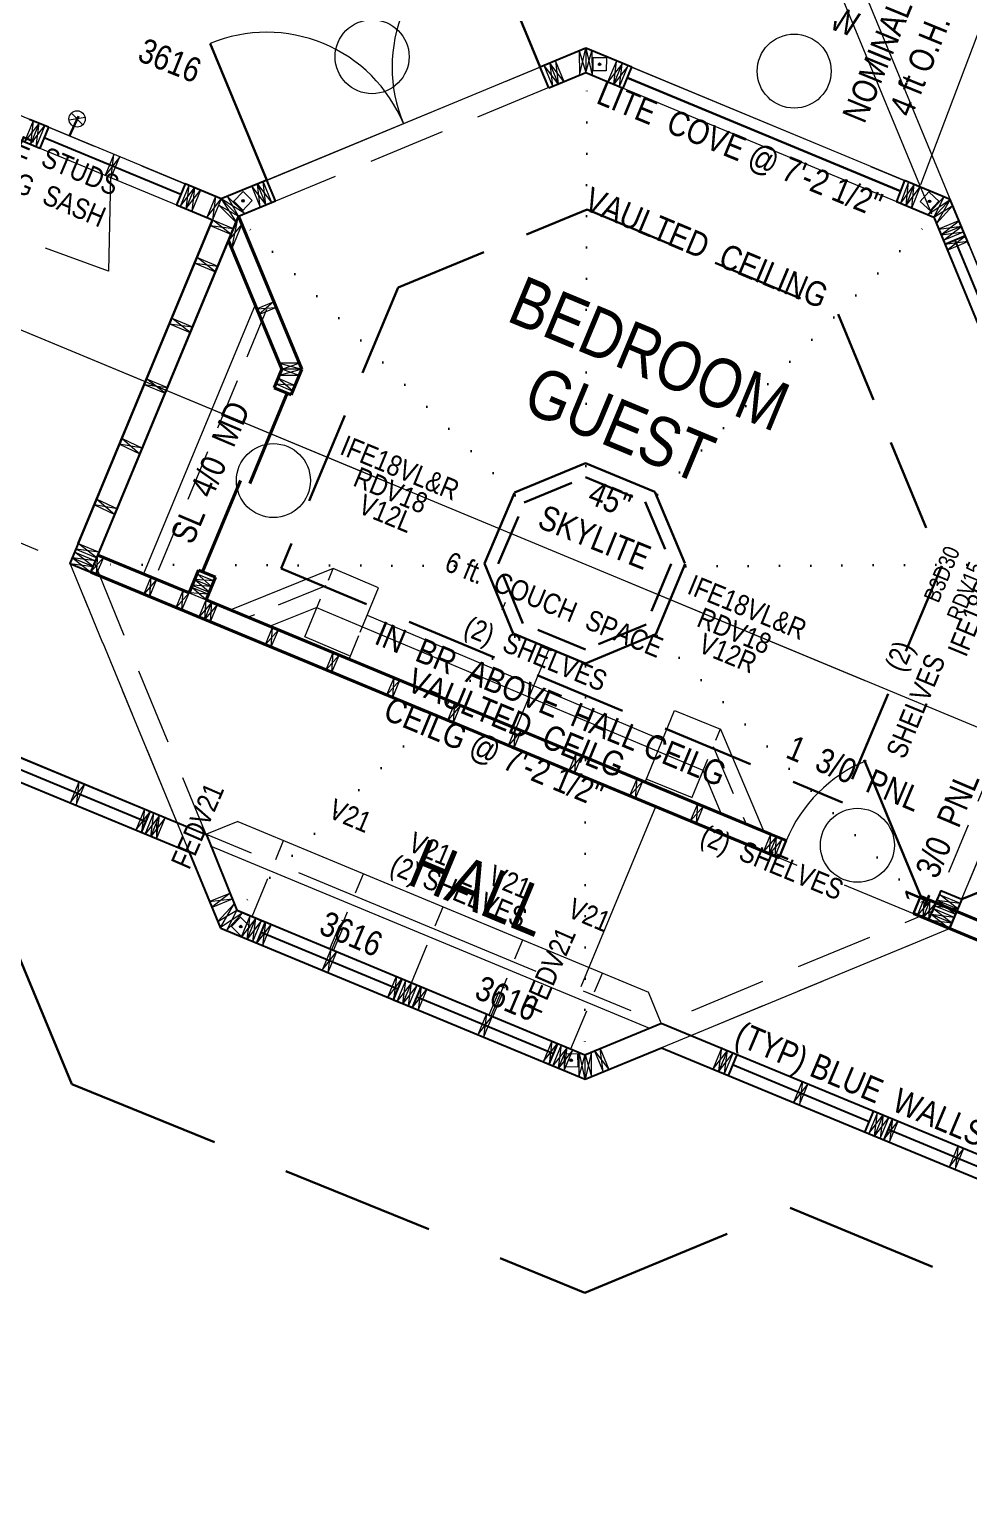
# Model space of a CAD drawing. Header units: inches. Extents: x 279 to 11006, y 233 to 7807.
# Drawn here: x 3274.2 to 3502.7, y 1687.2 to 2046.5 of the extents above; entities that cross this region are included whole.
import ezdxf

# ---------------------------------------------------------------- set-up
doc = ezdxf.new("R2010")
doc.units = ezdxf.units.IN
doc.header["$MEASUREMENT"] = 0
for name, pattern in [('ACAD_ISO07W100', [3, 0, -3]), ('CENTER', [2, 1.25, -0.25, 0.25, -0.25]), ('HIDDEN', [0.375, 0.25, -0.125])]:
    doc.linetypes.add(name, pattern=pattern)
for name, color, linetype, lineweight in [('BALCONY', 7, 'Continuous', 9), ('BUILT-INS', 6, 'Continuous', 9), ('DOORS', 7, 'Continuous', 30), ('FOUNDATION', 7, 'HIDDEN', 20), ('GRID', 1, 'CENTER', 20), ('INT WALLS', 7, 'Continuous', 40), ('LAYOUT', 6, 'Continuous', 9), ('LITE COVE', 7, 'HIDDEN', 30), ('MILLWORK', 7, 'Continuous', 20), ('PLUMBING', 7, 'Continuous', 20), ('ROOF BEAMS', 3, 'HIDDEN', 30), ('ROOFLINE', 7, 'HIDDEN', 30), ('SKYLITES', 3, 'Continuous', 30), ('WALL FRAMING', 7, 'Continuous', 30), ('WINDOWS', 5, 'Continuous', 30)]:
    doc.layers.add(name, color=color, linetype=linetype, lineweight=lineweight)
for name, color, linetype in [('LLPLUMBING', 102, 'Continuous'), ('TEXT', 250, 'Continuous'), ('WALLS', 5, 'Continuous')]:
    doc.layers.add(name, color=color, linetype=linetype)
doc.styles.add('ARCHENTLTD', font='technical.ttf', dxfattribs={"height": 0.1875})
doc.dimstyles.new('ARCHENTLTD', dxfattribs={"dimscale": 0.05, "dimtxt": 0.1875, "dimasz": 3, "dimexe": 9, "dimexo": 1, "dimgap": 2.5, "dimtad": 0, "dimdec": 1, "dimzin": 1, "dimdsep": 46, "dimlunit": 4, "dimtxsty": 'ARCHENTLTD', "dimblk": 'ARCHTICK', "dimcen": 6, "dimclrd": 256, "dimclre": 256, "dimclrt": 256, "dimaunit": 1, "dimadec": 0, "dimazin": 0, "dimtfac": 1, "dimtdec": 1, "dimtofl": 0, "dimtmove": 1, "dimatfit": 3, "dimldrblk": 'ARCHTICK', "dimfxl": 1, "dimfrac": 2, "dimtolj": 1, "dimtzin": 0, "dimlwd": 9, "dimlwe": 9, "dimarcsym": 0})

# ---------------------------------------------------------------- blocks, each defined once
blk = doc.blocks.new('_ArchTick')
at = {"color": 0, "linetype": 'ByBlock', "const_width": 0.15}
blk.add_lwpolyline([(-0.5, -0.5), (0.5, 0.5)], dxfattribs=at)

msp = doc.modelspace()

# ---------------------------------------------------------------- hatches: boundary and pattern name
at = {"layer": 'WALL FRAMING', "lineweight": 9, "ltscale": 150}
for points in [[(3412.59, 2038.06, 1), (3413.21, 2038.06, 1)], [(3325.82, 2004.83, 1), (3326.44, 2004.83, 1)], [(3492.87, 2004.71, 1), (3493.49, 2004.71, 1)], [(3325.27, 1828.25, 1), (3325.89, 1828.25, 1)], [(3405.69, 1795.73, 1), (3406.32, 1795.73, 1)]]:
    msp.add_hatch(color=256, dxfattribs=at).paths.add_polyline_path(points)

# ---------------------------------------------------------------- linework, layer by layer
at = {"layer": 'BALCONY', "color": 3, "linetype": 'ByBlock', "lineweight": 20, "ltscale": 50}
msp.add_line((3498.84, 2003.67), (3449.68, 2122.76), dxfattribs=at)
at = {"layer": 'BALCONY', "lineweight": 20, "ltscale": 50}
msp.add_line((3493.75, 2001.58), (3445.47, 2118.55), dxfattribs=at)
at = {"layer": 'BUILT-INS', "linetype": 'Continuous', "lineweight": 9, "ltscale": 0.75}
for p, q in [((3348.08, 1915.34), (3323.15, 1905.29)), ((3359.11, 1910.66), (3348.06, 1915.35)), ((3344.06, 1905.87), (3332.74, 1901.31)), ((3356.36, 1904.03), (3428.18, 1873.59)), ((3431.17, 1880.81), (3442.29, 1876.31)), ((3442.29, 1876.31), (3452.87, 1851.41)), ((3438.08, 1866.14), (3442.51, 1855.71))]:
    msp.add_line(p, q, dxfattribs=at)
at = {"layer": 'BUILT-INS', "linetype": 'HIDDEN', "lineweight": 9, "ltscale": 40}
for p, q in [((3341.17, 1898.72), (3348.06, 1915.35)), ((3435.43, 1859.75), (3442.32, 1876.38)), ((3328.36, 1830.69), (3336.02, 1849.16)), ((3347.75, 1822.64), (3355.42, 1841.11)), ((3367.15, 1814.59), (3374.82, 1833.06)), ((3386.54, 1806.54), (3394.21, 1825.01)), ((3405.94, 1798.49), (3413.61, 1816.96))]:
    msp.add_line(p, q, dxfattribs=at)
at = {"layer": 'BUILT-INS', "linetype": 'HIDDEN', "lineweight": 9, "ltscale": 50}
for p, q in [((3346.32, 1911.14), (3327.41, 1903.52)), ((3440.55, 1872.1), (3448.58, 1853.19))]:
    msp.add_line(p, q, dxfattribs=at)
at = {"layer": 'BUILT-INS', "linetype": 'Continuous', "lineweight": 9, "ltscale": 25}
for p, q in [((3354.64, 1899.88), (3359.11, 1910.66)), ((3426.41, 1869.32), (3431.17, 1880.81))]:
    msp.add_line(p, q, dxfattribs=at)
at = {"layer": 'BUILT-INS', "linetype": 'Continuous', "lineweight": 9, "ltscale": 5}
msp.add_line((3438.11, 1866.21), (3344.11, 1905.81), dxfattribs=at)
at = {"layer": 'BUILT-INS', "linetype": 'HIDDEN', "lineweight": 20, "ltscale": 50}
for p, q in [((3352.07, 1894.09), (3341.17, 1898.72)), ((3424.42, 1864.12), (3435.4, 1859.68))]:
    msp.add_line(p, q, dxfattribs=at)
at = {"layer": 'BUILT-INS', "linetype": 'HIDDEN', "lineweight": 9, "ltscale": 25}
for p, q in [((3351.93, 1893.34), (3354.64, 1899.88)), ((3423.96, 1863.41), (3426.41, 1869.32)), ((3347.24, 1822.84), (3350.16, 1829.75)), ((3348.16, 1822.45), (3351.08, 1829.36)), ((3351.08, 1829.36), (3350.16, 1829.75)), ((3386.04, 1806.76), (3388.96, 1813.67)), ((3386.96, 1806.37), (3389.88, 1813.28)), ((3389.88, 1813.28), (3388.96, 1813.67))]:
    msp.add_line(p, q, dxfattribs=at)
at = {"layer": 'BUILT-INS', "lineweight": 20, "ltscale": 75}
for p, q in [((3324.85, 1853.8), (3317.25, 1850.7)), ((3427.91, 1804.76), (3424.77, 1812.33))]:
    msp.add_line(p, q, dxfattribs=at)
at = {"layer": 'BUILT-INS', "lineweight": 20, "ltscale": 50}
for p, q in [((3324.85, 1853.8), (3424.77, 1812.33)), ((3318.12, 1847.93), (3425.01, 1803.57))]:
    msp.add_line(p, q, dxfattribs=at)
at = {"layer": 'DOORS', "ltscale": 75}
for p, q in [((3398.41, 2037.39), (3384.66, 2070.66)), ((3318.17, 2043.15), (3331.92, 2009.88))]:
    msp.add_line(p, q, dxfattribs=at)
at = {"layer": 'DOORS', "lineweight": 20, "ltscale": 75}
msp.add_line((3398.41, 2037.39), (3331.96, 2009.79), dxfattribs=at)
at = {"layer": 'DOORS', "ltscale": 50}
for p, q in [((3491.07, 1835.54), (3477.32, 1868.81)), ((3501.04, 1834.9), (3534.31, 1848.64))]:
    msp.add_line(p, q, dxfattribs=at)
at = {"layer": 'DOORS', "color": 7, "linetype": 'Continuous', "lineweight": 20, "ltscale": 7.5}
for centre in [(3357.55, 2039.9), (3460.25, 2036.39), (3333.53, 1936.77), (3475.64, 1848.03)]:
    msp.add_circle(centre, 9, dxfattribs=at)
at = {"layer": 'DOORS', "lineweight": 9, "ltscale": 75}
for centre, radius, start, end in [((3398.41, 2037.39), 36, 112.4591, 202.4886), ((3331.91, 2009.89), 35.96, 22.4406, 112.4589), ((3491.53, 1835.34), 36, 112.4446, 157.4482)]:
    msp.add_arc(centre, radius, start, end, dxfattribs=at)
at = {"layer": 'GRID', "ltscale": 50}
for p, q in [((3232.16, 2042.1), (3320.83, 2005.3)), ((3320.83, 2005.3), (3409.55, 2041.97)), ((3409.55, 2041.97), (3498.22, 2005.17)), ((3284.03, 1916.62), (3320.83, 2005.28)), ((3534.89, 1916.45), (3498.22, 2005.17)), ((3195.37, 1953.42), (3498.07, 1827.78)), ((3283.74, 1916.39), (3283.74, 1916.39)), ((3320.71, 1827.9), (3284.03, 1916.62)), ((3498.07, 1827.78), (3534.89, 1916.45)), ((3247.31, 1879.74), (3497.79, 1775.75)), ((3408.46, 1813.68), (3426.62, 1857.44)), ((3320.71, 1827.9), (3409.37, 1791.11)), ((3409.37, 1791.11), (3498.07, 1827.78))]:
    msp.add_line(p, q, dxfattribs=at)
at = {"layer": 'INT WALLS', "color": 7, "ltscale": 50}
for p, q in [((3340.45, 1963.85), (3325.05, 2001.09)), ((3335.58, 1963.85), (3322.61, 1995.22)), ((3333.71, 1959.34), (3335.58, 1963.85)), ((3337.86, 1957.61), (3340.45, 1963.85)), ((3327.79, 1936.03), (3336.91, 1958.01)), ((3316.3, 1914.59), (3325.5, 1936.75)), ((3313.01, 1909.46), (3315.31, 1915.01)), ((3317.16, 1907.74), (3319.46, 1913.28))]:
    msp.add_line(p, q, dxfattribs=at)
at = {"layer": 'INT WALLS', "ltscale": 75}
for p, q in [((3337.86, 1957.61), (3333.71, 1959.34)), ((3289.11, 1914.51), (3456.57, 1845.01)), ((3319.46, 1913.28), (3315.31, 1915.01)), ((3489.31, 1831.42), (3536.86, 1811.68))]:
    msp.add_line(p, q, dxfattribs=at)
at = {"layer": 'INT WALLS', "ltscale": 50}
for p, q in [((3290.84, 1918.66), (3313.01, 1909.46)), ((3317.16, 1907.74), (3454.51, 1850.73)), ((3454.51, 1850.73), (3458.29, 1849.16)), ((3491.08, 1835.56), (3538.58, 1815.84))]:
    msp.add_line(p, q, dxfattribs=at)
at = {"layer": 'LAYOUT', "color": 6, "linetype": 'CENTER', "lineweight": 5, "ltscale": 250}
for p, q in [((1688.03, 2631.06), (3956.97, 1689.05)), ((3241.82, 1985.96), (4783.42, 1345.93))]:
    msp.add_line(p, q, dxfattribs=at)
at = {"layer": 'LITE COVE', "color": 7, "linetype": 'ACAD_ISO07W100', "lineweight": 30, "ltscale": 2.5}
for p, q in [((3409.58, 1940.28), (3409.82, 2035.91)), ((3392.34, 1933.17), (3324.95, 2000.84)), ((3427, 1933.33), (3494.26, 2000.86)), ((3385.18, 1915.96), (3289.86, 1916.33)), ((3433.89, 1915.88), (3528.94, 1916.46)), ((3392.29, 1898.73), (3324.6, 1832.25)), ((3426.9, 1899), (3493.74, 1831.68)), ((3409.5, 1891.57), (3409.32, 1796.83))]:
    msp.add_line(p, q, dxfattribs=at)
at = {"layer": 'LLPLUMBING', "color": 5, "linetype": 'Continuous', "lineweight": 9, "ltscale": 175}
msp.add_line((3389.23, 1905.36), (3389.98, 1907.21), dxfattribs=at)
at = {"layer": 'MILLWORK', "linetype": 'Continuous', "lineweight": 9, "ltscale": 75}
msp.add_line((3329.09, 1979.53), (3301.92, 1914.06), dxfattribs=at)
at = {"layer": 'MILLWORK', "linetype": 'HIDDEN', "lineweight": 9, "ltscale": 50}
msp.add_line((3331.87, 1978.38), (3304.69, 1912.91), dxfattribs=at)
at = {"layer": 'PLUMBING', "color": 5, "linetype": 'Continuous', "lineweight": 9, "ltscale": 25}
for p, q in [((3287.72, 2025.07), (3283.81, 2024.45)), ((3287.16, 2023.36), (3284.37, 2026.16))]:
    msp.add_line(p, q, dxfattribs=at)
at = {"layer": 'PLUMBING', "color": 5, "lineweight": 30, "ltscale": 50}
msp.add_line((3286.07, 2025.43), (3283.88, 2020.63), dxfattribs=at)
at = {"layer": 'PLUMBING', "color": 5, "lineweight": 20, "ltscale": 150}
msp.add_circle((3285.76, 2024.76), 1.98, dxfattribs=at)
at = {"layer": 'ROOF BEAMS', "lineweight": 20, "ltscale": 75}
for p, q in [((3400.54, 2032.37), (3334.05, 2004.75)), ((3320.71, 1827.9), (3284.06, 1916.61)), ((3290.04, 1916.53), (3324.69, 1832.21)), ((3409.32, 1797.04), (3493.87, 1831.99)), ((3409.37, 1791.11), (3498.08, 1827.78))]:
    msp.add_line(p, q, dxfattribs=at)
at = {"layer": 'ROOF BEAMS', "ltscale": 50}
for p, q in [((3394.57, 1931.45), (3409.47, 1937.61)), ((3409.47, 1937.61), (3423.98, 1931.59)), ((3388.26, 1916.54), (3394.57, 1931.45)), ((3423.98, 1931.59), (3430.34, 1916.51)), ((3394.25, 1901.98), (3388.26, 1916.54)), ((3430.34, 1916.51), (3424.23, 1901.78)), ((3409.45, 1895.67), (3394.25, 1901.98)), ((3424.23, 1901.78), (3409.45, 1895.67))]:
    msp.add_line(p, q, dxfattribs=at)
at = {"layer": 'ROOF BEAMS', "lineweight": 20, "ltscale": 50}
for p, q in [((3509.76, 1870.25), (3495.27, 1835.35)), ((3514.84, 1868.14), (3500.35, 1833.24))]:
    msp.add_line(p, q, dxfattribs=at)
at = {"layer": 'ROOFLINE', "ltscale": 90}
for p, q in [((3363.9, 1983.77), (3409.87, 2002.7)), ((3409.87, 2002.7), (3470.95, 1977.25)), ((3363.9, 1983.77), (3335.4, 1915.37)), ((3470.95, 1977.25), (3496.18, 1915.99)), ((3335.4, 1915.37), (3471.99, 1858.47)), ((3496.18, 1915.99), (3471.99, 1858.47))]:
    msp.add_line(p, q, dxfattribs=at)
at = {"layer": 'ROOFLINE', "linetype": 'HIDDEN', "ltscale": 150}
for p, q in [((3284.47, 1789.9), (3263.3, 1841)), ((3284.47, 1789.9), (3409.34, 1739.16)), ((3409.34, 1739.16), (3459.25, 1759.84)), ((3459.25, 1759.84), (3602.65, 1700.45))]:
    msp.add_line(p, q, dxfattribs=at)
at = {"layer": 'SKYLITES', "linetype": 'HIDDEN', "ltscale": 75}
for p, q in [((3392.2, 1933.84), (3409.47, 1941)), ((3409.47, 1941), (3426.36, 1933.99)), ((3384.87, 1916.56), (3392.2, 1933.84)), ((3426.36, 1933.99), (3433.73, 1916.52)), ((3391.85, 1899.59), (3384.87, 1916.56)), ((3433.73, 1916.52), (3426.62, 1899.39)), ((3409.45, 1892.28), (3391.85, 1899.59)), ((3426.62, 1899.39), (3409.45, 1892.28))]:
    msp.add_line(p, q, dxfattribs=at)
at = {"layer": 'WALL FRAMING', "lineweight": 20, "ltscale": 150}
for p, q in [((3407.97, 2041.3), (3408.02, 2035.39)), ((3409.55, 2041.98), (3409.54, 2036.02)), ((3411.04, 2041.35), (3411.06, 2035.39)), ((3325.06, 2001.1), (3320.83, 2005.3)), ((3326.57, 2001.72), (3322.33, 2005.92)), ((3496.7, 2005.8), (3492.74, 2001.49)), ((3498.23, 2005.19), (3494.26, 2000.86)), ((3324.45, 1999.59), (3320.22, 2003.79)), ((3498.84, 2003.67), (3494.89, 1999.33)), ((3407.9, 1791.82), (3407.9, 1797.77)), ((3409.37, 1791.11), (3409.4, 1797.15)), ((3410.93, 1791.75), (3410.9, 1797.77))]:
    msp.add_line(p, q, dxfattribs=at)
at = {"layer": 'WALL FRAMING', "lineweight": 9, "ltscale": 150}
for p, q in [((3407.97, 2041.3), (3409.54, 2036.02)), ((3408.02, 2035.39), (3409.55, 2041.98)), ((3409.54, 2036.02), (3411.04, 2041.35)), ((3409.55, 2041.98), (3411.06, 2035.39)), ((3399.38, 2037.77), (3400.77, 2038.34)), ((3402.85, 2033.33), (3399.38, 2037.77)), ((3404.24, 2033.9), (3400.77, 2038.35)), ((3400.77, 2038.34), (3401.47, 2032.75)), ((3402.15, 2038.92), (3402.85, 2033.33)), ((3418.39, 2038.16), (3414.95, 2033.78)), ((3416.33, 2033.2), (3417.01, 2038.74)), ((3419.78, 2037.59), (3416.33, 2033.2)), ((3417.72, 2032.63), (3418.39, 2038.16)), ((3416.33, 2033.2), (3417.72, 2032.63)), ((3276.49, 2023.7), (3273, 2019.2)), ((3275.11, 2024.28), (3274.39, 2018.62)), ((3274.39, 2018.62), (3277.88, 2023.13)), ((3275.77, 2018.05), (3276.49, 2023.7)), ((3294.01, 2010.48), (3294.73, 2016.13)), ((3296.12, 2015.55), (3292.64, 2011.08)), ((3331.02, 2009.44), (3329.63, 2008.87)), ((3329.63, 2008.87), (3333.1, 2004.42)), ((3330.33, 2003.28), (3329.63, 2008.87)), ((3331.72, 2003.85), (3331.02, 2009.44)), ((3489.45, 2008.81), (3486.1, 2004.28)), ((3487.5, 2003.74), (3488.07, 2009.39)), ((3488.07, 2009.39), (3489.45, 2008.81)), ((3488.9, 2003.2), (3489.47, 2008.85)), ((3310.87, 2003.48), (3314.36, 2007.98)), ((3312.98, 2008.56), (3312.25, 2002.9)), ((3312.25, 2002.9), (3315.75, 2007.41)), ((3314.36, 2007.98), (3312.98, 2008.56)), ((3314.36, 2007.98), (3313.64, 2002.33)), ((3317.32, 2000.8), (3320.81, 2005.31)), ((3319.43, 2005.88), (3318.7, 2000.23)), ((3326.57, 2001.72), (3320.83, 2005.3)), ((3320.83, 2005.3), (3324.43, 1999.61)), ((3325.06, 2001.1), (3322.33, 2005.92)), ((3328.25, 2008.3), (3331.72, 2003.85)), ((3490.85, 2008.27), (3487.5, 2003.74)), ((3492.74, 2001.49), (3498.23, 2005.19)), ((3496.7, 2005.8), (3494.26, 2000.86)), ((3498.23, 2005.19), (3494.89, 1999.34)), ((3320.22, 2003.79), (3325.06, 2001.1)), ((3494.26, 2000.86), (3498.84, 2003.67)), ((3318.14, 1998.84), (3323.78, 1998.12)), ((3323.21, 1996.74), (3318.71, 2000.23)), ((3495.36, 1997.94), (3501.02, 1998.65)), ((3495.94, 1996.55), (3500.45, 2000.04)), ((3496.51, 1995.17), (3501.02, 1998.65)), ((3495.94, 1996.55), (3501.59, 1997.27)), ((3502.52, 1994.95), (3496.89, 1994.24)), ((3497.44, 1992.85), (3501.95, 1996.33)), ((3319.44, 1987.57), (3314.95, 1991.06)), ((3314.37, 1989.68), (3320.01, 1988.96)), ((3333.58, 1980.28), (3329.99, 1977.18)), ((3329.42, 1978.57), (3334.15, 1978.9)), ((3308.23, 1974.9), (3313.88, 1974.18)), ((3313.3, 1972.8), (3308.81, 1976.29)), ((3302.1, 1960.13), (3307.74, 1959.41)), ((3307.17, 1958.02), (3302.67, 1961.51)), ((3338.82, 1959.92), (3334.1, 1960.26)), ((3338.25, 1958.54), (3334.68, 1961.64)), ((3301.69, 1944.63), (3296.09, 1945.62)), ((3296.73, 1946.98), (3301.05, 1943.27)), ((3295.57, 1929.86), (3289.96, 1930.86)), ((3290.6, 1932.22), (3294.92, 1928.51)), ((3289.69, 1915.89), (3285.18, 1919.39)), ((3291.13, 1919.36), (3285.47, 1920.08)), ((3290.54, 1917.98), (3286.05, 1921.47)), ((3284.03, 1916.62), (3289.69, 1915.89)), ((3290.26, 1917.28), (3284.61, 1918)), ((3284.61, 1918), (3289.11, 1914.51)), ((3292.23, 1918.1), (3289.13, 1914.54)), ((3290.51, 1913.97), (3290.84, 1918.68)), ((3305.18, 1912.75), (3302.07, 1909.19)), ((3303.46, 1908.61), (3303.79, 1913.32)), ((3319.08, 1912.36), (3314.36, 1912.69)), ((3317.93, 1909.59), (3314.36, 1912.69)), ((3318.5, 1910.97), (3314.94, 1914.08)), ((3313, 1909.47), (3309.89, 1905.91)), ((3311.28, 1905.33), (3311.61, 1910.04)), ((3317.74, 1909.12), (3313.02, 1909.46)), ((3317.16, 1907.74), (3313.59, 1910.85)), ((3318.5, 1910.97), (3313.79, 1911.31)), ((3318.56, 1907.19), (3315.46, 1903.63)), ((3316.84, 1903.06), (3317.17, 1907.77)), ((3319.95, 1906.62), (3316.85, 1903.05)), ((3318.24, 1902.48), (3318.57, 1907.19)), ((3333.01, 1896.33), (3333.34, 1901.05)), ((3334.73, 1900.47), (3331.62, 1896.91)), ((3331.62, 1896.91), (3333.01, 1896.33)), ((3349.5, 1894.32), (3346.4, 1890.76)), ((3347.78, 1890.19), (3348.11, 1894.9)), ((3346.4, 1890.76), (3347.78, 1890.19)), ((3364.28, 1888.19), (3361.17, 1884.63)), ((3362.56, 1884.05), (3362.89, 1888.77)), ((3361.17, 1884.63), (3362.56, 1884.05)), ((3379.05, 1882.04), (3375.95, 1878.48)), ((3377.33, 1877.91), (3377.66, 1882.62)), ((3375.95, 1878.48), (3377.33, 1877.91)), ((3393.82, 1875.9), (3390.72, 1872.34)), ((3392.1, 1871.76), (3392.44, 1876.47)), ((3390.72, 1872.34), (3392.1, 1871.76)), ((3408.62, 1869.81), (3405.52, 1866.25)), ((3406.9, 1865.68), (3407.23, 1870.39)), ((3284.11, 1858.36), (3287.59, 1862.84)), ((3286.22, 1863.44), (3285.5, 1857.79)), ((3423.39, 1863.67), (3420.29, 1860.11)), ((3421.67, 1859.53), (3422.01, 1864.24)), ((3420.29, 1860.11), (3421.68, 1859.53)), ((3436.45, 1853.39), (3436.78, 1858.1)), ((3300.04, 1851.73), (3303.52, 1856.21)), ((3302.14, 1856.81), (3301.42, 1851.16)), ((3305.84, 1855.28), (3302.35, 1850.78)), ((3303.73, 1850.2), (3304.45, 1855.86)), ((3307.23, 1854.71), (3303.73, 1850.2)), ((3305.12, 1849.63), (3305.84, 1855.28)), ((3438.16, 1857.52), (3435.06, 1853.96)), ((3435.06, 1853.96), (3436.45, 1853.39)), ((3454.27, 1846.01), (3454.61, 1850.72)), ((3455.99, 1850.14), (3452.89, 1846.58)), ((3457.37, 1849.55), (3454.27, 1845.99)), ((3455.65, 1845.41), (3455.98, 1850.12)), ((3454.27, 1845.99), (3455.65, 1845.41)), ((3322.98, 1836.42), (3318.47, 1832.93)), ((3317.9, 1834.32), (3323.55, 1835.04)), ((3320.66, 1828.01), (3324.02, 1833.83)), ((3493.34, 1834.59), (3490.23, 1831.03)), ((3491.62, 1830.46), (3491.95, 1835.17)), ((3494.72, 1834.02), (3491.62, 1830.46)), ((3493.01, 1829.88), (3493.34, 1834.59)), ((3494.16, 1832.65), (3498.65, 1829.16)), ((3494.44, 1833.3), (3500.09, 1832.58)), ((3495.01, 1834.69), (3500.65, 1833.97)), ((3499.51, 1831.2), (3495.02, 1834.69)), ((3500.08, 1832.58), (3495.58, 1836.07)), ((3320.03, 1829.53), (3324.6, 1832.25)), ((3326.08, 1831.64), (3320.66, 1828.01)), ((3324.6, 1832.25), (3322.09, 1827.34)), ((3329.28, 1830.31), (3325.79, 1825.8)), ((3327.17, 1825.23), (3327.9, 1830.88)), ((3330.67, 1829.73), (3327.17, 1825.23)), ((3328.56, 1824.65), (3329.28, 1830.31)), ((3331.59, 1829.34), (3330.86, 1823.68)), ((3491.62, 1830.46), (3493.01, 1829.88)), ((3493.01, 1829.88), (3498.65, 1829.16)), ((3493.58, 1831.27), (3498.07, 1827.78)), ((3493.58, 1831.27), (3499.22, 1830.55)), ((3329.48, 1824.26), (3332.96, 1828.74)), ((3327.17, 1825.23), (3328.56, 1824.65)), ((3345.41, 1817.65), (3348.9, 1822.13)), ((3347.52, 1822.73), (3346.8, 1817.08)), ((3361.34, 1811.03), (3364.82, 1815.51)), ((3363.45, 1816.11), (3362.73, 1810.46)), ((3365.04, 1809.5), (3365.76, 1815.16)), ((3367.15, 1814.58), (3363.65, 1810.08)), ((3368.53, 1814.01), (3365.04, 1809.51)), ((3366.43, 1808.94), (3367.15, 1814.59)), ((3367.36, 1808.56), (3370.84, 1813.04)), ((3369.46, 1813.64), (3368.74, 1807.99)), ((3383.29, 1801.95), (3386.77, 1806.43)), ((3385.39, 1807.03), (3384.67, 1801.37)), ((3401.32, 1800.4), (3400.6, 1794.75)), ((3399.21, 1795.32), (3402.69, 1799.8)), ((3405.02, 1798.87), (3401.52, 1794.37)), ((3402.91, 1793.79), (3403.63, 1799.45)), ((3406.4, 1798.3), (3402.91, 1793.79)), ((3404.29, 1793.22), (3405.02, 1798.87)), ((3409.37, 1791.11), (3407.9, 1797.77)), ((3407.9, 1791.82), (3409.4, 1797.15)), ((3410.9, 1797.77), (3409.37, 1791.11)), ((3409.4, 1797.15), (3410.93, 1791.75)), ((3411.66, 1798.01), (3415.15, 1793.5)), ((3413.76, 1792.93), (3413.04, 1798.58)), ((3444.04, 1798.22), (3440.55, 1793.72)), ((3441.94, 1793.14), (3442.66, 1798.8)), ((3445.43, 1797.65), (3441.94, 1793.14)), ((3443.32, 1792.57), (3444.04, 1798.22)), ((3460.17, 1785.56), (3463.65, 1790.02)), ((3462.26, 1790.59), (3461.55, 1784.97)), ((3478.39, 1777.94), (3481.89, 1782.45)), ((3479.78, 1777.37), (3480.5, 1783.02)), ((3481.89, 1782.45), (3481.17, 1776.79)), ((3483.27, 1781.87), (3479.78, 1777.37)), ((3482.1, 1776.44), (3485.57, 1780.89)), ((3484.19, 1781.46), (3483.48, 1775.86)), ((3498.02, 1769.79), (3501.51, 1774.29)), ((3500.12, 1774.86), (3499.41, 1769.24))]:
    msp.add_line(p, q, dxfattribs=at)
at = {"layer": 'WALL FRAMING', "lineweight": 9, "ltscale": 75}
for p, q in [((3399.36, 2037.83), (3401.47, 2032.75)), ((3400.74, 2038.41), (3402.85, 2033.33)), ((3402.13, 2038.98), (3404.24, 2033.9)), ((3329.63, 2008.87), (3331.72, 2003.85)), ((3331.02, 2009.44), (3333.1, 2004.42)), ((3488.08, 2009.41), (3486.1, 2004.28)), ((3489.48, 2008.87), (3487.5, 2003.74)), ((3328.25, 2008.3), (3330.33, 2003.27)), ((3490.88, 2008.33), (3488.9, 2003.2))]:
    msp.add_line(p, q, dxfattribs=at)
at = {"layer": 'WALL FRAMING', "color": 9, "linetype": 'Continuous', "lineweight": 5, "ltscale": 150}
for p, q in [((3414.57, 2039.63), (3411.05, 2039.61)), ((3411.26, 2039.61), (3411.28, 2036.49)), ((3414.57, 2039.63), (3414.54, 2036.5)), ((3414.54, 2036.5), (3411.06, 2036.49)), ((3326.17, 2007.12), (3323.7, 2004.55)), ((3326.17, 2007.12), (3328.39, 2004.92)), ((3493.01, 2007), (3490.92, 2004.68)), ((3493.01, 2007), (3495.6, 2004.6)), ((3323.87, 2004.73), (3326.13, 2002.57)), ((3328.39, 2004.92), (3325.92, 2002.35)), ((3490.92, 2004.68), (3493.48, 2002.31)), ((3495.44, 2004.75), (3493.31, 2002.46)), ((3305.18, 1850.55), (3305.16, 1853.67)), ((3323.32, 1828.3), (3325.53, 1830.51)), ((3327.84, 1828.2), (3325.32, 1830.71)), ((3325.66, 1825.95), (3323.14, 1828.47)), ((3325.66, 1825.95), (3327.84, 1828.2)), ((3404.34, 1797.26), (3407.9, 1797.34)), ((3404.36, 1794.14), (3404.34, 1797.26)), ((3407.67, 1794.2), (3407.6, 1797.33)), ((3404.36, 1794.14), (3407.92, 1794.21))]:
    msp.add_line(p, q, dxfattribs=at)
at = {"layer": 'WALL FRAMING', "lineweight": 9, "ltscale": 50}
for p, q in [((3414.95, 2033.78), (3417.01, 2038.74)), ((3416.33, 2033.2), (3418.39, 2038.16)), ((3417.72, 2032.63), (3419.78, 2037.59)), ((3325.87, 1999.12), (3322.61, 1995.22)), ((3323.43, 1993.25), (3324.95, 2000.84)), ((3322.61, 1995.22), (3323.43, 1993.25)), ((3334.96, 1965.35), (3340.45, 1963.85)), ((3340.45, 1963.85), (3334.96, 1962.35)), ((3335.58, 1963.85), (3339.83, 1965.35)), ((3339.83, 1962.35), (3335.58, 1963.85))]:
    msp.add_line(p, q, dxfattribs=at)
at = {"layer": 'WALL FRAMING', "lineweight": 20, "ltscale": 75}
for p, q in [((3275.11, 2024.28), (3273, 2019.2)), ((3276.49, 2023.7), (3274.39, 2018.62)), ((3277.88, 2023.13), (3275.77, 2018.05)), ((3312.98, 2008.56), (3310.87, 2003.48)), ((3314.36, 2007.98), (3312.25, 2002.9)), ((3315.75, 2007.41), (3313.64, 2002.33)), ((3319.43, 2005.88), (3317.32, 2000.8)), ((3320.81, 2005.31), (3318.7, 2000.23)), ((3500.45, 2000.04), (3495.36, 1997.94)), ((3501.02, 1998.65), (3495.94, 1996.55)), ((3501.59, 1997.27), (3496.51, 1995.17)), ((3329.42, 1978.57), (3333.58, 1980.28)), ((3329.99, 1977.18), (3334.15, 1978.9)), ((3334.09, 1960.27), (3338.25, 1958.54)), ((3334.67, 1961.65), (3338.82, 1959.92)), ((3289.13, 1914.54), (3290.84, 1918.68)), ((3290.51, 1913.97), (3292.23, 1918.1)), ((3302.07, 1909.19), (3303.79, 1913.32)), ((3303.46, 1908.61), (3305.18, 1912.75)), ((3314.35, 1912.7), (3318.5, 1910.97)), ((3314.92, 1914.08), (3319.08, 1912.36)), ((3309.89, 1905.91), (3311.61, 1910.04)), ((3311.28, 1905.33), (3313, 1909.47)), ((3313.01, 1909.47), (3317.16, 1907.74)), ((3313.58, 1910.85), (3317.74, 1909.12)), ((3313.77, 1911.31), (3317.93, 1909.59)), ((3315.46, 1903.63), (3317.17, 1907.77)), ((3316.84, 1903.06), (3318.56, 1907.19)), ((3316.85, 1903.05), (3318.57, 1907.19)), ((3318.24, 1902.48), (3319.95, 1906.62)), ((3331.62, 1896.91), (3333.34, 1901.05)), ((3333.01, 1896.33), (3334.73, 1900.47)), ((3346.4, 1890.76), (3348.11, 1894.9)), ((3347.78, 1890.19), (3349.5, 1894.32)), ((3361.17, 1884.63), (3362.89, 1888.77)), ((3362.56, 1884.05), (3364.28, 1888.19)), ((3375.95, 1878.48), (3377.66, 1882.62)), ((3377.33, 1877.91), (3379.05, 1882.04)), ((3390.72, 1872.34), (3392.44, 1876.47)), ((3392.1, 1871.76), (3393.82, 1875.9)), ((3405.52, 1866.25), (3407.23, 1870.39)), ((3406.9, 1865.68), (3408.62, 1869.81)), ((3420.29, 1860.11), (3422.01, 1864.24)), ((3421.68, 1859.53), (3423.39, 1863.67)), ((3435.06, 1853.96), (3436.78, 1858.1)), ((3302.34, 1850.77), (3304.45, 1855.86)), ((3303.73, 1850.2), (3305.84, 1855.28)), ((3305.11, 1849.62), (3307.23, 1854.71)), ((3436.45, 1853.39), (3438.16, 1857.52)), ((3452.89, 1846.58), (3454.61, 1850.72)), ((3454.27, 1845.99), (3455.98, 1850.12)), ((3455.65, 1845.41), (3457.37, 1849.55)), ((3317.9, 1834.32), (3322.98, 1836.42)), ((3318.47, 1832.93), (3323.55, 1835.04)), ((3318.63, 1832.99), (3320.71, 1827.9)), ((3490.23, 1831.03), (3491.95, 1835.17)), ((3491.62, 1830.46), (3493.34, 1834.59)), ((3493.01, 1829.88), (3494.72, 1834.02)), ((3325.79, 1825.79), (3327.9, 1830.88)), ((3327.17, 1825.22), (3329.28, 1830.31)), ((3328.56, 1824.64), (3330.67, 1829.73)), ((3363.65, 1810.08), (3365.76, 1815.16)), ((3365.04, 1809.5), (3367.15, 1814.59)), ((3366.42, 1808.93), (3368.54, 1814.01)), ((3401.52, 1794.36), (3403.63, 1799.45)), ((3402.91, 1793.79), (3405.02, 1798.87)), ((3404.29, 1793.21), (3406.4, 1798.3)), ((3411.66, 1798.01), (3413.76, 1792.93)), ((3413.04, 1798.58), (3415.15, 1793.5)), ((3442.66, 1798.8), (3440.55, 1793.72)), ((3444.04, 1798.22), (3441.94, 1793.14)), ((3445.43, 1797.65), (3443.32, 1792.57)), ((3409.37, 1791.11), (3414.45, 1793.22)), ((3480.5, 1783.02), (3478.39, 1777.94)), ((3481.89, 1782.45), (3479.78, 1777.37)), ((3483.27, 1781.87), (3481.17, 1776.79))]:
    msp.add_line(p, q, dxfattribs=at)
at = {"layer": 'WALL FRAMING', "linetype": 'HIDDEN', "lineweight": 20, "ltscale": 25}
for p, q in [((3276.71, 2017.69), (3278.81, 2022.77)), ((3292.64, 2011.08), (3294.74, 2016.15)), ((3294.02, 2010.5), (3296.13, 2015.58)), ((3309.96, 2003.89), (3312.06, 2008.97)), ((3497.46, 1992.86), (3502.54, 1994.96)), ((3286.21, 1863.41), (3284.1, 1858.34)), ((3287.59, 1862.84), (3285.49, 1857.76)), ((3302.13, 1856.79), (3300.03, 1851.71)), ((3332.96, 1828.74), (3330.85, 1823.66)), ((3347.51, 1822.71), (3345.4, 1817.63)), ((3348.9, 1822.13), (3346.79, 1817.05)), ((3363.44, 1816.09), (3361.33, 1811.01)), ((3370.84, 1813.04), (3368.73, 1807.96)), ((3385.38, 1807), (3383.28, 1801.92)), ((3386.77, 1806.43), (3384.66, 1801.35)), ((3401.31, 1800.38), (3399.2, 1795.3)), ((3460.17, 1785.56), (3462.27, 1790.62)), ((3461.55, 1784.97), (3463.66, 1790.04)), ((3483.48, 1775.86), (3485.58, 1780.91)), ((3498.03, 1769.81), (3500.13, 1774.89)), ((3499.41, 1769.24), (3501.52, 1774.31))]:
    msp.add_line(p, q, dxfattribs=at)
at = {"layer": 'WALL FRAMING', "color": 7, "lineweight": 20, "ltscale": 75}
for p, q in [((3318.13, 1998.84), (3323.2, 1996.74)), ((3318.7, 2000.23), (3323.77, 1998.12)), ((3314.94, 1991.07), (3320.01, 1988.96)), ((3314.37, 1989.68), (3319.44, 1987.57)), ((3308.23, 1974.9), (3313.3, 1972.8)), ((3308.8, 1976.29), (3313.87, 1974.18)), ((3302.1, 1960.13), (3307.17, 1958.02)), ((3302.66, 1961.51), (3307.74, 1959.41)), ((3296.08, 1945.63), (3301.04, 1943.27)), ((3296.73, 1946.98), (3301.69, 1944.63)), ((3289.96, 1930.87), (3294.92, 1928.51)), ((3290.6, 1932.22), (3295.57, 1929.86)), ((3494.16, 1832.65), (3499.22, 1830.55)), ((3494.45, 1833.34), (3499.52, 1831.24)), ((3495, 1834.69), (3500.08, 1832.59)), ((3495.57, 1836.08), (3500.65, 1833.97)), ((3493.58, 1831.27), (3498.65, 1829.16))]:
    msp.add_line(p, q, dxfattribs=at)
at = {"layer": 'WALL FRAMING', "color": 7, "lineweight": 20, "ltscale": 50}
msp.add_line((3325.87, 1999.12), (3323.43, 1993.25), dxfattribs=at)
at = {"layer": 'WALL FRAMING', "lineweight": 20, "ltscale": 50}
for p, q in [((3339.83, 1965.35), (3334.96, 1965.35)), ((3339.83, 1962.35), (3334.96, 1962.35)), ((3340.45, 1963.85), (3335.58, 1963.85)), ((3340.45, 1963.85), (3335.58, 1963.85)), ((3411.66, 1798.01), (3413.04, 1798.58)), ((3413.76, 1792.93), (3415.14, 1793.5))]:
    msp.add_line(p, q, dxfattribs=at)
at = {"layer": 'WALL FRAMING', "linetype": 'Continuous', "lineweight": 20, "ltscale": 150}
for p, q in [((3320.03, 1829.53), (3324.02, 1833.83)), ((3322.09, 1827.34), (3326.21, 1831.77))]:
    msp.add_line(p, q, dxfattribs=at)
at = {"layer": 'WALL FRAMING', "color": 9, "linetype": 'Continuous', "lineweight": 5, "ltscale": 150}
for centre in [(3412.9, 2038.06), (3326.13, 2004.83), (3493.18, 2004.71), (3325.58, 1828.25), (3406, 1795.73)]:
    msp.add_circle(centre, 0.312, dxfattribs=at)
at = {"layer": 'WALLS', "color": 4, "ltscale": 75}
for p, q in [((3409.55, 2041.98), (3398.46, 2037.39)), ((3420.75, 2037.33), (3409.55, 2041.98)), ((3278.8, 2022.74), (3274.19, 2024.66)), ((3278.8, 2022.74), (3276.7, 2017.66)), ((3312.05, 2008.94), (3309.95, 2003.86)), ((3320.83, 2005.3), (3312.05, 2008.94)), ((3331.92, 2009.88), (3320.83, 2005.3)), ((3487.14, 2009.77), (3485.16, 2004.64)), ((3498.22, 2005.17), (3487.14, 2009.77)), ((3502.8, 1994.08), (3498.22, 2005.17)), ((3318.72, 2000.22), (3284.03, 1916.62)), ((3286.01, 1921.43), (3318.74, 2000.21)), ((3494.26, 2000.86), (3528.94, 1916.46)), ((3501.97, 1996.34), (3496.89, 1994.24)), ((3284.03, 1916.62), (3289.11, 1914.51)), ((3301.42, 1851.16), (3303.53, 1856.24)), ((3324.69, 1832.21), (3317.3, 1850.57)), ((3320.71, 1827.9), (3313.08, 1846.36)), ((3495.97, 1837), (3501.04, 1834.89)), ((3500.34, 1833.24), (3498.07, 1827.78)), ((3329.48, 1824.26), (3331.59, 1829.35)), ((3493.01, 1829.88), (3498.07, 1827.78)), ((3320.71, 1827.9), (3409.37, 1791.11)), ((3362.73, 1810.46), (3364.84, 1815.55)), ((3367.35, 1808.54), (3369.46, 1813.63)), ((3362.73, 1810.47), (3367.35, 1808.55)), ((3409.32, 1797.04), (3427.95, 1804.74)), ((3400.6, 1794.74), (3402.71, 1799.83)), ((3409.37, 1791.11), (3427.94, 1798.79)), ((3446.35, 1797.26), (3444.24, 1792.18)), ((3479.59, 1783.44), (3477.48, 1778.36)), ((3484.21, 1781.51), (3482.1, 1776.44))]:
    msp.add_line(p, q, dxfattribs=at)
at = {"layer": 'WALLS', "color": 4, "ltscale": 50}
for p, q in [((3400.56, 2032.31), (3398.46, 2037.39)), ((3400.57, 2032.31), (3409.54, 2036.02)), ((3409.54, 2036.02), (3418.64, 2032.25)), ((3418.64, 2032.25), (3420.7, 2037.2)), ((3272.08, 2019.58), (3276.7, 2017.66)), ((3334.02, 2004.8), (3331.94, 2009.83)), ((3309.95, 2003.86), (3318.74, 2000.21)), ((3325.05, 2001.09), (3334.03, 2004.81)), ((3485.16, 2004.64), (3494.26, 2000.86)), ((3289.11, 1914.51), (3325.05, 2001.09)), ((3325.06, 2001.1), (3289.86, 1916.33)), ((3124.93, 1924.28), (3313.08, 1846.36)), ((3221.23, 1890.36), (3317.3, 1850.57)), ((3495.97, 1837), (3493.74, 1831.68)), ((3493.01, 1829.88), (3494.73, 1834.04)), ((3494.73, 1834.04), (3495.27, 1835.35)), ((3501.03, 1834.9), (3498.82, 1829.57)), ((3324.6, 1832.25), (3331.59, 1829.35)), ((3324.69, 1832.21), (3409.32, 1797.09)), ((3498.09, 1827.77), (3499.81, 1831.93)), ((3364.84, 1815.55), (3369.46, 1813.63)), ((3427.91, 1804.76), (3644.38, 1715.1)), ((3427.94, 1798.79), (3645.22, 1708.8))]:
    msp.add_line(p, q, dxfattribs=at)
at = {"layer": 'WALLS', "color": 4, "lineweight": 20, "ltscale": 75}
for p, q in [((3487.14, 2009.77), (3420.75, 2037.33)), ((3312.05, 2008.94), (3278.8, 2022.74)), ((3515.73, 1963.07), (3501.98, 1996.34)), ((3497.88, 1992.05), (3504.72, 1975.4)), ((3329.48, 1824.27), (3362.73, 1810.47)), ((3367.35, 1808.55), (3400.6, 1794.75))]:
    msp.add_line(p, q, dxfattribs=at)
at = {"layer": 'WALLS', "color": 4, "lineweight": 20, "ltscale": 50}
for p, q in [((3418.64, 2032.25), (3485.16, 2004.64)), ((3276.7, 2017.66), (3309.95, 2003.86)), ((3496.89, 1994.24), (3510.65, 1960.97)), ((3331.59, 1829.35), (3364.84, 1815.55)), ((3369.46, 1813.63), (3402.71, 1799.83))]:
    msp.add_line(p, q, dxfattribs=at)
at = {"layer": 'WALLS', "color": 7, "lineweight": 20, "ltscale": 75}
for p, q in [((3285.18, 1919.39), (3290.26, 1917.28)), ((3285.47, 1920.08), (3290.55, 1917.97)), ((3286.05, 1921.47), (3291.13, 1919.36)), ((3284.61, 1918), (3289.69, 1915.89))]:
    msp.add_line(p, q, dxfattribs=at)
at = {"layer": 'WALLS', "lineweight": 9, "ltscale": 50}
for p, q in [((3305.17, 1912.73), (3303.78, 1913.31)), ((3305.18, 1912.75), (3303.79, 1913.32)), ((3319.95, 1906.62), (3318.57, 1907.19)), ((3334.73, 1900.47), (3333.34, 1901.05)), ((3349.5, 1894.32), (3348.11, 1894.9)), ((3400.65, 1895.94), (3392.56, 1876.44)), ((3364.28, 1888.19), (3362.89, 1888.77)), ((3397.96, 1889.47), (3392.56, 1876.44)), ((3379.05, 1882.04), (3377.66, 1882.62)), ((3393.82, 1875.9), (3392.44, 1876.47)), ((3408.62, 1869.81), (3407.23, 1870.39)), ((3423.39, 1863.67), (3422.01, 1864.24)), ((3438.16, 1857.52), (3436.78, 1858.1)), ((3457.37, 1849.55), (3455.98, 1850.12)), ((3494.72, 1834.02), (3493.34, 1834.59)), ((3330.67, 1829.73), (3329.28, 1830.31)), ((3328.56, 1824.65), (3327.17, 1825.22))]:
    msp.add_line(p, q, dxfattribs=at)
at = {"layer": 'WALLS', "lineweight": 30, "ltscale": 75}
for p, q in [((3456.57, 1845.03), (3458.29, 1849.16)), ((3489.31, 1831.42), (3491.03, 1835.55))]:
    msp.add_line(p, q, dxfattribs=at)
at = {"layer": 'WINDOWS', "ltscale": 75}
msp.add_line((3486.15, 2007.2), (3419.67, 2034.72), dxfattribs=at)
at = {"layer": 'WINDOWS', "lineweight": 25, "ltscale": 75}
for p, q in [((3311, 2006.4), (3277.75, 2020.2)), ((3513.19, 1962.02), (3499.43, 1995.29)), ((3302.48, 1853.7), (3269.23, 1867.5)), ((3363.79, 1813), (3330.54, 1826.8)), ((3401.65, 1797.29), (3368.4, 1811.09)), ((3445.27, 1794.67), (3478.52, 1780.87)), ((3483.14, 1778.95), (3516.39, 1765.15))]:
    msp.add_line(p, q, dxfattribs=at)

# ---------------------------------------------------------------- texts
at = {"layer": 'BUILT-INS', "linetype": 'Continuous', "lineweight": 9, "ltscale": 1.5, "char_height": 5, "attachment_point": 9, "style": 'ARCHENTLTD'}
for s, insert, rotation in [('IFE18VL&R\\P{\\H1.999x;  }', (3372.26, 1919.4), 337.591), ('V12L\\P{\\H1.999x;  }', (3361.09, 1911.61), 337.591), ('IFE18BL&R\\P{\\H1.999x;  }', (3525.98, 1916.43), 67.591), ('6 ft.  COUCH  SPACE\\P{\\H1.999x;  }', (3421.82, 1881.16), 337.591), ('IFE18VL&R\\P{\\H1.999x;  }', (3456.78, 1885.48), 337.591), ('RDV18\\P{\\H1.999x;  }', (3448.18, 1882.02), 337.591), ('(2)  SHELVES\\P{\\H1.999x;  }', (3407.68, 1871.64), 337.591), ('V12R\\P{\\H1.999x;  }', (3444.71, 1877.42), 337.591), ('      (2)\\PSHELVES\\P{\\H1.999x;  }', (3509.57, 1888.07), 67.591), ('(2)  SHELVES\\P{\\H1.999x;  }', (3465.2, 1820.87), 337.591)]:
    msp.add_mtext(s, dxfattribs=dict(at, insert=insert, rotation=rotation))
at = {"layer": 'BUILT-INS', "linetype": 'Continuous', "lineweight": 30, "ltscale": 1.5, "attachment_point": 9, "style": 'ARCHENTLTD'}
for s, insert, char_height, rotation in [('RDV18\\P{\\H1.999x;  }', (3364.57, 1916.21), 5, 337.591), ('B3D30\\P{\\H1.999x;  }', (3510.61, 1915.62), 4, 67.591), ('RDV15\\P{\\H1.999x;  }', (3516.48, 1911.8), 4, 67.591)]:
    msp.add_mtext(s, dxfattribs=dict(at, insert=insert, char_height=char_height, rotation=rotation))
at = {"layer": 'BUILT-INS', "linetype": 'Continuous', "lineweight": 30, "char_height": 5, "attachment_point": 9, "rotation": 66.453, "style": 'ARCHENTLTD'}
for insert in [(3336.95, 1855.03), (3422.55, 1819.93)]:
    msp.add_mtext('FEDV21\\P\\P  ', dxfattribs=dict(at, insert=insert))
at = {"layer": 'BUILT-INS', "linetype": 'Continuous', "char_height": 5, "attachment_point": 9, "rotation": 337.1243, "style": 'ARCHENTLTD'}
for s, insert in [('V21\\P\\P  ', (3349.48, 1835.58)), ('V21\\P\\P  ', (3368.87, 1827.53)), ('(2) SHELVES\\P\\P  ', (3386.71, 1811.01)), ('V21\\P\\P  ', (3388.27, 1819.48)), ('V21\\P\\P  ', (3407.66, 1811.43))]:
    msp.add_mtext(s, dxfattribs=dict(at, insert=insert))
at = {"layer": 'DOORS', "color": 7, "linetype": 'Continuous', "lineweight": 30, "ltscale": 1.5, "char_height": 6, "style": 'ARCHENTLTD'}
for s, insert, attachment_point, rotation in [('P  6/0  W\\P{\\H1.999x;  }', (3442.38, 2039.35), 7, 339.6824), ('NOMINAL\\P4 ft O.H.\\P{\\H1.999x;  }', (3513.32, 2042.5), 9, 67.7968), ('SL  4/0  MD\\P{\\H1.999x;  }', (3328.64, 1914.65), 7, 67.0506), ('1  3/0  PNL\\P{\\H1.999x;  }', (3451.62, 1854.68), 7, 337.0506), ('1  3/0  PNL\\P{\\H1.999x;  }', (3506.88, 1826.3), 7, 67.0506)]:
    msp.add_mtext(s, dxfattribs=dict(at, insert=insert, attachment_point=attachment_point, rotation=rotation))
at = {"layer": 'TEXT', "color": 7, "linetype": 'Continuous', "lineweight": 9, "insert": (3403.74, 2009.07), "char_height": 6, "attachment_point": 7, "rotation": 337.706, "style": 'ARCHENTLTD'}
msp.add_mtext('LITE  COVE @ 7\'-2 1/2"\\P\\P  ', dxfattribs=at)
at = {"layer": 'TEXT', "linetype": 'Continuous', "ltscale": 1.5, "insert": (3402.49, 1988), "char_height": 6, "attachment_point": 7, "rotation": 337.2887, "style": 'ARCHENTLTD'}
msp.add_mtext('VAULTED  CEILING\\P{\\H1.999x;  }', dxfattribs=at)
at = {"layer": 'TEXT', "color": 7, "linetype": 'Continuous', "lineweight": 30, "char_height": 6, "style": 'ARCHENTLTD'}
for s, insert, attachment_point, rotation in [('45"\\PSKYLITE\\P\\P  ', (3409.82, 1918.32), 5, 338.0493), ('IN  BR  ABOVE  HALL CEILG\\P\\P  ', (3350.08, 1878.64), 7, 337.444), ('VAULTED  CEILG\\P\\P  ', (3357.89, 1867.27), 7, 337.444)]:
    msp.add_mtext(s, dxfattribs=dict(at, insert=insert, attachment_point=attachment_point, rotation=rotation))
at = {"layer": 'TEXT', "color": 7, "linetype": 'Continuous', "insert": (3351.78, 1859.29), "char_height": 6, "attachment_point": 7, "rotation": 337.444, "style": 'ARCHENTLTD'}
msp.add_mtext('CEILG @ 7\'-2 1/2"\\P\\P  ', dxfattribs=at)
at = {"layer": 'TEXT', "linetype": 'Continuous', "insert": (3397.32, 1825.57, -1373.14), "char_height": 12, "width": 271, "attachment_point": 9, "rotation": 337.444, "style": 'ARCHENTLTD'}
msp.add_mtext('HALL', dxfattribs=at)
at = {"layer": 'WALL FRAMING', "linetype": 'HIDDEN', "style": 'ARCHENTLTD'}
for s, p in [('BEDROOM', (3389.93, 1975.75, -1373.14)), ('GUEST', (3393.63, 1953.97, -1373.14))]:
    msp.add_text(s, height=12.001, rotation=337.444, dxfattribs=at).set_placement(p)
at = {"layer": 'WINDOWS', "color": 7, "linetype": 'Continuous', "lineweight": 30, "attachment_point": 9, "style": 'ARCHENTLTD'}
for s, insert, char_height, rotation in [('3616 \\P\\P  ', (3306.9, 2014.73), 6, 338.2421), ('2x6 CRIPPLE  STUDS \\PUNDER  AWNIING  SASH\\P\\P  ', (3284.81, 1982.86), 5, 337.1487), ('3616\\P\\P  ', (3350.56, 1802.25), 6, 337.1243), ('3616\\P\\P  ', (3388.42, 1786.54), 6, 337.1243), ('(TYP) BLUE  WALLS  2x6  FRAMING\\P\\P  ', (3543.13, 1734.88), 6, 337.1243)]:
    msp.add_mtext(s, dxfattribs=dict(at, insert=insert, char_height=char_height, rotation=rotation))

# ---------------------------------------------------------------- leaders
at = {"layer": 'FOUNDATION', "color": 7, "linetype": 'Continuous', "lineweight": 9, "ltscale": 25}
msp.add_leader([(3491.11, 2008.79), (3505.66, 2047.34)], dimstyle='ARCHENTLTD', override={"dimgap": 1, "dimtad": 0}, dxfattribs=at)
at = {"layer": 'PLUMBING', "linetype": 'Continuous', "lineweight": 9, "ltscale": 25}
msp.add_leader([(3293.87, 2010.48), (3293.38, 1987.75), (3278.1, 1993.33)], dimstyle='ARCHENTLTD', override={"dimgap": 1, "dimtad": 0}, dxfattribs=at)

doc.saveas('drawing.dxf')
